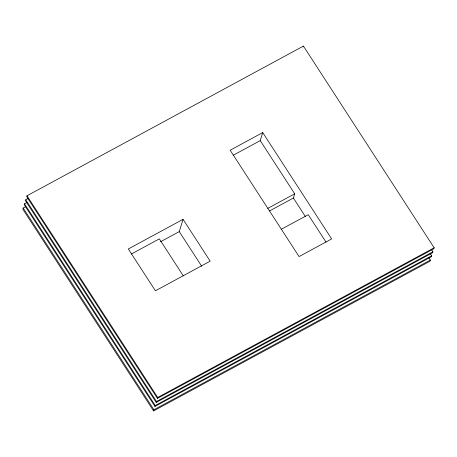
<?xml version="1.0" encoding="UTF-8"?>
<svg xmlns="http://www.w3.org/2000/svg" width="457" height="457" viewBox="0 0 457 457"><rect width="100%" height="100%" fill="white"/><g stroke="black" fill="none" stroke-linecap="round" stroke-linejoin="round"><path stroke-width="0.69" d="M25.712 206.701L23.204 208.061L22.85 209.209L153.569 410.917L429.991 261.221L430.345 260.079L428.797 257.679M27.026 202.457L24.518 203.811L24.238 204.73L154.952 406.439L431.379 256.748L431.665 255.829L430.111 253.435M28.271 198.435L25.763 199.795L25.478 200.714L156.197 402.423L432.619 252.727L432.905 251.807L431.745 250.013M27.009 195.779L26.723 196.693L157.442 398.401L433.864 248.711L434.15 247.791L303.431 46.083L27.009 195.779L157.722 397.481L157.442 398.401M160.521 241.764L179.258 231.619L183.063 219.331L210.169 261.158L155.426 290.801L128.32 248.974L183.063 219.331M153.569 410.917L153.923 409.769L430.345 260.079M154.952 406.439L155.237 405.519L431.665 255.829M156.197 402.423L156.483 401.503L432.905 251.807M233.304 155.209L260.244 140.619L262.729 132.587L331.645 238.925L299.067 256.566L230.157 150.227L262.729 132.587M303.151 47.002L303.431 46.083M269.579 210.928L293.383 198.041L294.702 193.791L260.244 140.619M131.416 253.989L159.339 238.868L183.348 275.914M267.762 208.381L294.702 193.791M281.301 229.271L308.241 214.681L326.058 242.181M157.722 397.481L434.15 247.791M293.383 198.041L305.379 216.544M179.258 231.619L201.72 266.271M25.763 199.795L156.483 401.503M24.518 203.811L155.237 405.519M23.204 208.061L153.923 409.769"/></g></svg>
